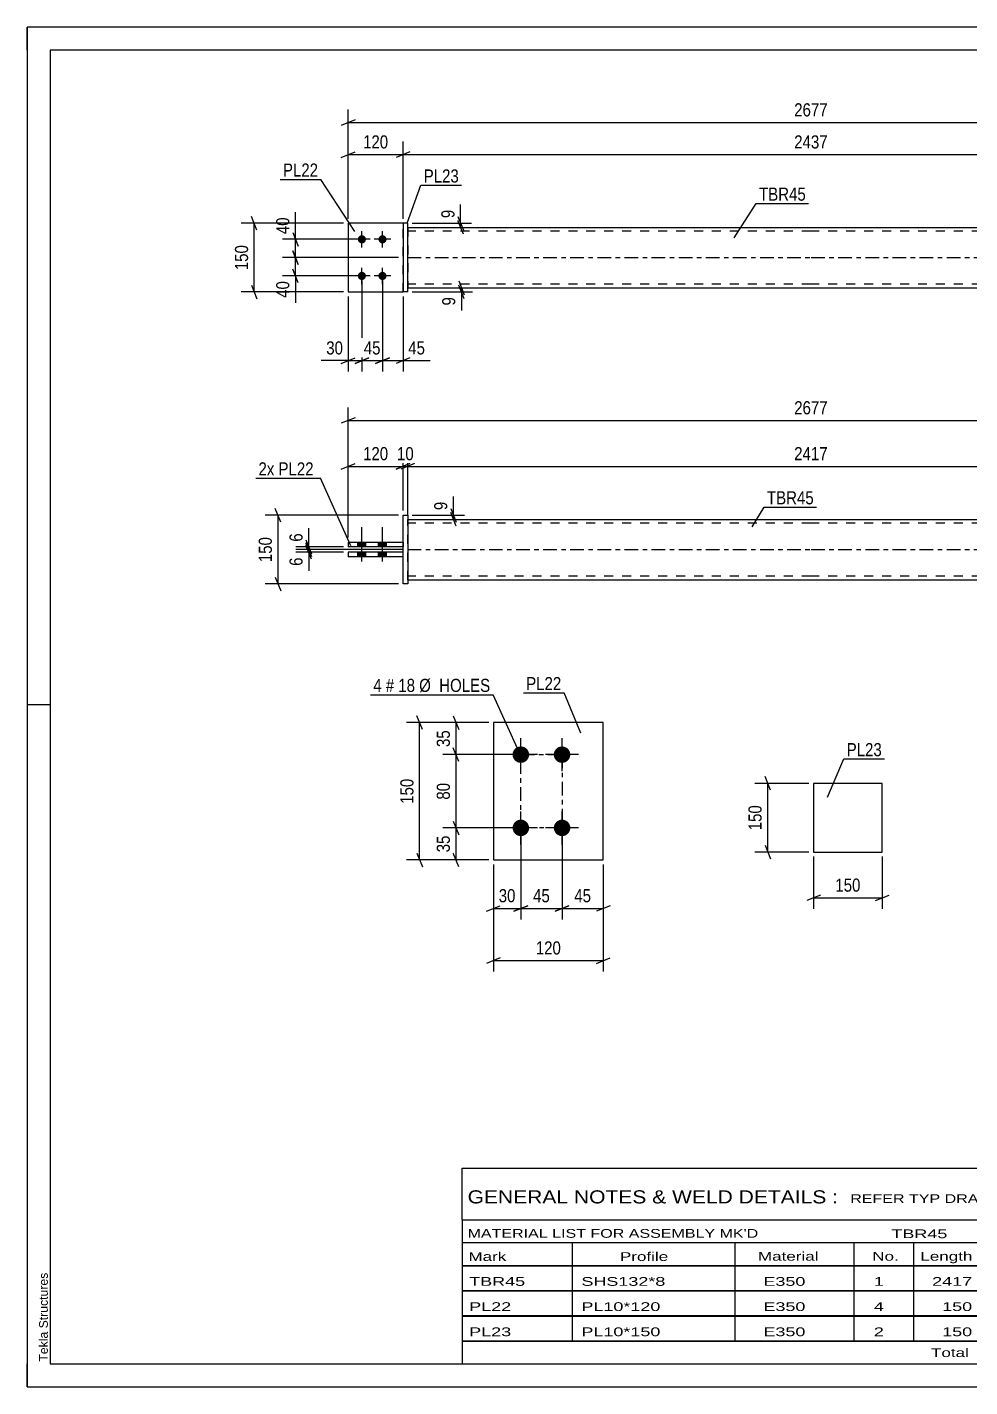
# Model space of a CAD drawing. Header units: millimetres. Extents: x 0 to 420, y 0 to 297.
# Drawn here: x 0 to 205.8, y 0 to 297 of the extents above; entities that cross this region are included whole.
import ezdxf

# ---------------------------------------------------------------- set-up
doc = ezdxf.new("R2010")
doc.units = ezdxf.units.MM
doc.linetypes.add('DXK_LINE_DOT2', pattern=[3.9198, 1.9599, -1.9599])
doc.linetypes.add('DXK_LINE_DOT3', pattern=[5.9187, 2.979, -0.9799, 0.9799, -0.9799])
doc.styles.add('Arial', font='ARIAL.TTF', dxfattribs={"height": 0.2})
doc.styles.add('Arial Narrow', font='ARIALN.TTF', dxfattribs={"height": 0.2})

# ---------------------------------------------------------------- blocks, each defined once
blk = doc.blocks.new('Unknown-489684214-1163')
at = {"color": 5, "linetype": 'Continuous'}
for p, q in [((420, 297), (0, 297)), ((0, 297), (0, 0)), ((0, 292), (0, 297)), ((415, 292), (5, 292)), ((5, 292), (5, 5)), ((5, 149), (0, 149)), ((0, 0), (0, 5)), ((5, 5), (415, 5)), ((0, 0), (420, 0))]:
    blk.add_line(p, q, dxfattribs=at)
at = {"color": 174, "linetype": 'Continuous', "style": 'Arial'}
blk.add_text('Tekla Structures', height=1.9102, rotation=90, dxfattribs=at).set_placement((4.5, 5.5))
blk = doc.blocks.new('Unknown-489684214-3916')
at = {"color": 7, "linetype": 'Continuous'}
for p, q in [((95, 47.75), (255, 47.75)), ((95, 36.5), (95, 47.75)), ((255, 47.75), (255, 36.5)), ((95, 36.5), (255, 36.5)), ((95, 36.5), (95, 31.5)), ((255, 36.5), (255, 31.5)), ((95, 31.5), (255, 31.5)), ((95, 31.5), (95, 26.5)), ((119, 31.5), (119, 26.5)), ((154.5, 31.5), (154.5, 26.5)), ((180.5, 31.5), (180.5, 26.5)), ((193.5, 31.5), (193.5, 26.5)), ((211, 31.5), (211, 26.5)), ((233, 31.5), (233, 26.5)), ((255, 31.5), (255, 26.5)), ((95, 26.5), (255, 26.5)), ((95, 26.45), (95, 21.05)), ((95, 26.45), (255, 26.45)), ((119, 26.5), (119, 21)), ((154.5, 26.5), (154.5, 21)), ((180.5, 26.5), (180.5, 21)), ((193.5, 26.5), (193.5, 21)), ((211, 26.5), (211, 21)), ((233, 26.5), (233, 21)), ((255, 26.45), (255, 21.05)), ((95, 21.05), (255, 21.05)), ((95, 20.95), (95, 15.55)), ((95, 20.95), (255, 20.95)), ((119, 21), (119, 15.5)), ((154.5, 21), (154.5, 15.5)), ((180.5, 21), (180.5, 15.5)), ((193.5, 21), (193.5, 15.5)), ((211, 21), (211, 15.5)), ((233, 21), (233, 15.5)), ((255, 20.95), (255, 15.55)), ((95, 15.55), (255, 15.55)), ((95, 15.45), (95, 10.05)), ((95, 15.45), (255, 15.45)), ((119, 15.5), (119, 10)), ((154.5, 15.5), (154.5, 10)), ((180.5, 15.5), (180.5, 10)), ((193.5, 15.5), (193.5, 10)), ((211, 15.5), (211, 10)), ((233, 15.5), (233, 10)), ((255, 15.45), (255, 10.05)), ((95, 10.05), (255, 10.05)), ((95, 10), (255, 10)), ((95, 10), (95, 5)), ((211, 10), (211, 5)), ((233, 10), (233, 5)), ((255, 10), (255, 5)), ((95, 5), (255, 5))]:
    blk.add_line(p, q, dxfattribs=at)
at = {"color": 7, "style": 'Arial Narrow'}
for s, height, width, p in [('GENERAL NOTES & WELD DETAILS :', 2.8633, 1.4, (96.15, 40.06)), ('REFER TYP DRAWING TYP-01', 1.9089, 1.6, (179.7, 40.16)), ("MATERIAL LIST FOR ASSEMBLY MK'D", 1.9089, 1.6, (96.15, 32.56)), ('TBR45', 1.909, 1.794707, (188.68, 32.47)), ('6', 1.91, 1.794707, (217.08, 32.56)), ('No. Required', 1.9089, 1.6, (226.41, 32.56)), ('Mark', 1.909, 1.7, (96.34, 27.5)), ('Profile', 1.909, 1.7, (129.41, 27.5)), ('Material', 1.909, 1.7, (159.54, 27.56)), ('No.', 1.909, 1.7, (184.5, 27.56)), ('Length', 1.909, 1.7, (195, 27.56)), ('Area', 1.909, 1.7, (217.5, 27.56)), ('Weight', 1.909, 1.7, (237, 27.56))]:
    blk.add_text(s, height=height, dxfattribs=dict(at, width=width)).set_placement(p)
at = {"color": 7, "linetype": 'Continuous', "style": 'Arial Narrow'}
for s, height, width, p in [('TBR45', 1.909, 1.794707, (96.5, 22.06)), ('SHS132*8', 1.909, 1.794707, (121, 22.06)), ('E350', 1.909, 1.794707, (160.74, 22.06)), ('1', 1.91, 1.794707, (184.86, 22.06)), ('2417', 1.909, 1.794707, (197.58, 22.06)), ('1.3', 1.909, 1.794707, (221.32, 22.06)), ('75.3', 1.909, 1.794707, (240.14, 22.06)), ('PL22', 1.909, 1.794707, (96.5, 16.56)), ('PL10*120', 1.909, 1.794707, (121, 16.56)), ('E350', 1.909, 1.794707, (160.74, 16.56)), ('4', 1.91, 1.794707, (184.86, 16.56)), ('150', 1.909, 1.794707, (199.77, 16.56)), ('0.0', 1.909, 1.794707, (221.32, 16.56)), ('5.7', 1.909, 1.794707, (242.33, 16.56)), ('PL23', 1.909, 1.794707, (96.5, 11.06)), ('PL10*150', 1.909, 1.794707, (121, 11.06)), ('E350', 1.909, 1.794707, (160.74, 11.06)), ('2', 1.91, 1.794707, (184.86, 11.06)), ('150', 1.909, 1.794707, (199.77, 11.06)), ('0.1', 1.909, 1.794707, (221.32, 11.06)), ('3.5', 1.909, 1.794707, (242.33, 11.06)), ('Total', 1.909, 1.7, (197.33, 6.5)), ('1.5', 1.909, 1.794707, (220.83, 6.5)), ('84.5', 1.909, 1.794707, (240.14, 6.5))]:
    blk.add_text(s, height=height, dxfattribs=dict(at, width=width)).set_placement(p)
blk = doc.blocks.new('Part-489684214-1448 - 1400')
at = {"color": 2, "linetype": 'Continuous'}
for p, q in [((82.07, 182.29), (70.07, 182.29)), ((70.07, 182.29), (70.07, 181.29)), ((82.07, 181.29), (70.07, 181.29)), ((82.07, 181.29), (82.07, 182.29))]:
    blk.add_line(p, q, dxfattribs=at)
blk = doc.blocks.new('Part-489684214-1476 - 1400')
at = {"linetype": 'Continuous'}
blk.add_hatch(color=2, dxfattribs=at).paths.add_polyline_path([(229.17, 176.29), (228.37, 177.69), (229.97, 177.69)])
at = {"color": 2, "linetype": 'Continuous'}
for p, q in [((83.07, 189.49), (171.07, 189.49)), ((171.17, 189.49), (259.17, 189.49)), ((83.07, 176.29), (171.07, 176.29)), ((171.17, 176.29), (259.17, 176.29)), ((229.17, 176.29), (228.37, 177.69)), ((228.37, 177.69), (229.97, 177.69)), ((229.97, 177.69), (229.17, 176.29))]:
    blk.add_line(p, q, dxfattribs=at)
at = {"color": 7, "linetype": 'DXK_LINE_DOT2'}
for p, q in [((83.07, 176.29), (83.07, 189.49)), ((171.07, 188.69), (83.07, 188.69)), ((259.17, 188.69), (171.17, 188.69)), ((259.17, 189.49), (259.17, 176.29)), ((171.07, 177.09), (83.07, 177.09)), ((259.17, 177.09), (171.17, 177.09))]:
    blk.add_line(p, q, dxfattribs=at)
at = {"color": 7, "linetype": 'DXK_LINE_DOT3'}
for p, q in [((83.07, 182.89), (171.07, 182.89)), ((171.17, 182.89), (259.17, 182.89))]:
    blk.add_line(p, q, dxfattribs=at)
at = {"color": 2, "linetype": 'Continuous'}
blk.add_circle((229.17, 177.19), 1, dxfattribs=at)
blk = doc.blocks.new('Bolt-489684214-1413 - 1400')
at = {"linetype": 'Continuous'}
for points in [[(72.17, 183.49), (73.97, 183.49), (73.97, 184.49), (72.17, 184.49)], [(72.17, 183.49), (73.97, 183.49), (73.97, 184.49), (72.17, 184.49)], [(76.67, 183.49), (78.47, 183.49), (78.47, 184.49), (76.67, 184.49)], [(76.67, 183.49), (78.47, 183.49), (78.47, 184.49), (76.67, 184.49)], [(72.17, 181.29), (73.97, 181.29), (73.97, 182.29), (72.17, 182.29)], [(72.17, 181.29), (73.97, 181.29), (73.97, 182.29), (72.17, 182.29)], [(76.67, 181.29), (78.47, 181.29), (78.47, 182.29), (76.67, 182.29)], [(76.67, 181.29), (78.47, 181.29), (78.47, 182.29), (76.67, 182.29)]]:
    blk.add_hatch(color=1, dxfattribs=at).paths.add_polyline_path(points)
at = {"color": 1, "linetype": 'Continuous'}
for p, q in [((73.07, 180.29), (73.07, 187.79)), ((73.07, 180.29), (73.07, 187.79)), ((77.57, 180.29), (77.57, 187.79)), ((77.57, 180.29), (77.57, 187.79)), ((72.17, 183.49), (72.17, 184.49)), ((72.17, 183.49), (72.17, 184.49)), ((73.97, 183.49), (73.97, 184.49)), ((73.97, 183.49), (73.97, 184.49)), ((76.67, 183.49), (76.67, 184.49)), ((76.67, 183.49), (76.67, 184.49)), ((78.47, 183.49), (78.47, 184.49)), ((78.47, 183.49), (78.47, 184.49)), ((72.17, 181.29), (72.17, 182.29)), ((72.17, 181.29), (72.17, 182.29)), ((73.97, 181.29), (73.97, 182.29)), ((73.97, 181.29), (73.97, 182.29)), ((76.67, 181.29), (76.67, 182.29)), ((76.67, 181.29), (76.67, 182.29)), ((78.47, 181.29), (78.47, 182.29)), ((78.47, 181.29), (78.47, 182.29))]:
    blk.add_line(p, q, dxfattribs=at)
blk = doc.blocks.new('Part-489684214-1417 - 1400')
at = {"color": 2, "linetype": 'Continuous'}
for p, q in [((82.07, 190.39), (83.07, 190.39)), ((82.07, 175.39), (82.07, 190.39)), ((83.07, 190.39), (83.07, 175.39)), ((83.07, 175.39), (82.07, 175.39))]:
    blk.add_line(p, q, dxfattribs=at)
blk = doc.blocks.new('Part-489684214-1443 - 1400')
at = {"color": 2, "linetype": 'Continuous'}
for p, q in [((70.07, 184.49), (82.07, 184.49)), ((70.07, 184.49), (70.07, 183.49)), ((82.07, 184.49), (82.07, 183.49)), ((82.07, 183.49), (70.07, 183.49))]:
    blk.add_line(p, q, dxfattribs=at)
blk = doc.blocks.new('Part-489684214-1706 - 1681')
at = {"color": 2, "linetype": 'Continuous'}
for p, q in [((82.07, 254.16), (70.07, 254.16)), ((70.07, 254.16), (70.07, 239.16)), ((70.07, 239.16), (82.07, 239.16))]:
    blk.add_line(p, q, dxfattribs=at)
at = {"color": 7, "linetype": 'DXK_LINE_DOT2'}
blk.add_line((82.07, 239.16), (82.07, 254.16), dxfattribs=at)
blk = doc.blocks.new('Part-489684214-1747 - 1681')
at = {"linetype": 'Continuous'}
blk.add_hatch(color=2, dxfattribs=at).paths.add_polyline_path([(229.17, 246.66), (228.37, 248.06), (229.97, 248.06)])
at = {"color": 2, "linetype": 'Continuous'}
for p, q in [((83.07, 253.26), (171.07, 253.26)), ((171.17, 253.26), (259.17, 253.26)), ((229.17, 246.66), (228.37, 248.06)), ((228.37, 248.06), (229.97, 248.06)), ((229.97, 248.06), (229.17, 246.66)), ((83.07, 240.06), (171.07, 240.06)), ((171.17, 240.06), (259.17, 240.06))]:
    blk.add_line(p, q, dxfattribs=at)
at = {"color": 7, "linetype": 'DXK_LINE_DOT2'}
for p, q in [((83.07, 253.26), (83.07, 240.06)), ((171.07, 252.46), (83.07, 252.46)), ((259.17, 252.46), (171.17, 252.46)), ((259.17, 253.26), (259.17, 240.06)), ((171.07, 240.86), (83.07, 240.86)), ((259.17, 240.86), (171.17, 240.86))]:
    blk.add_line(p, q, dxfattribs=at)
at = {"color": 7, "linetype": 'DXK_LINE_DOT3'}
for p, q in [((83.07, 246.66), (171.07, 246.66)), ((171.17, 246.66), (259.17, 246.66))]:
    blk.add_line(p, q, dxfattribs=at)
at = {"color": 2, "linetype": 'Continuous'}
blk.add_circle((229.17, 247.56), 1, dxfattribs=at)
blk = doc.blocks.new('Part-489684214-1701 - 1681')
at = {"color": 2, "linetype": 'Continuous'}
for p, q in [((83.07, 254.16), (82.07, 254.16)), ((82.07, 254.16), (82.07, 239.16)), ((83.07, 239.16), (83.07, 254.16)), ((83.07, 239.16), (82.07, 239.16))]:
    blk.add_line(p, q, dxfattribs=at)
blk = doc.blocks.new('Bolt-489684214-1685 - 1681')
at = {"linetype": 'Continuous'}
for points in [[(73.07, 249.76, -1), (73.07, 251.56, -1)], [(77.57, 249.76, -1), (77.57, 251.56, -1)], [(73.07, 241.76, -1), (73.07, 243.56, -1)], [(77.57, 241.76, -1), (77.57, 243.56, -1)]]:
    blk.add_hatch(color=1, dxfattribs=at).paths.add_polyline_path(points)
at = {"color": 1, "linetype": 'Continuous'}
for p, q in [((73.07, 248.86), (73.07, 252.46)), ((77.57, 248.86), (77.57, 252.46)), ((74.87, 250.66), (71.27, 250.66)), ((79.37, 250.66), (75.77, 250.66)), ((73.07, 240.86), (73.07, 244.46)), ((77.57, 240.86), (77.57, 244.46)), ((74.87, 242.66), (71.27, 242.66)), ((79.37, 242.66), (75.77, 242.66))]:
    blk.add_line(p, q, dxfattribs=at)
blk = doc.blocks.new('Part-489684214-1707 - 1681')
at = {"color": 7, "linetype": 'DXK_LINE_DOT2'}
for p, q in [((82.07, 254.16), (70.07, 254.16)), ((70.07, 254.16), (70.07, 239.16)), ((82.07, 239.16), (82.07, 254.16)), ((70.07, 239.16), (82.07, 239.16))]:
    blk.add_line(p, q, dxfattribs=at)
blk = doc.blocks.new('Bolt-489684214-2108 - 2046')
at = {"linetype": 'Continuous'}
for points in [[(107.78, 136.29, -1), (107.78, 139.89, -1)], [(116.78, 136.29, -1), (116.78, 139.89, -1)], [(107.78, 120.29, -1), (107.78, 123.89, -1)], [(116.78, 120.29, -1), (116.78, 123.89, -1)]]:
    blk.add_hatch(color=1, dxfattribs=at).paths.add_polyline_path(points)
at = {"color": 1, "linetype": 'Continuous'}
for p, q in [((107.78, 134.49), (107.78, 141.69)), ((116.78, 134.49), (116.78, 141.69)), ((111.38, 138.09), (104.18, 138.09)), ((120.38, 138.09), (113.18, 138.09)), ((107.78, 118.49), (107.78, 125.69)), ((116.78, 118.49), (116.78, 125.69)), ((111.38, 122.09), (104.18, 122.09)), ((120.38, 122.09), (113.18, 122.09))]:
    blk.add_line(p, q, dxfattribs=at)
blk = doc.blocks.new('Part-489684214-2113 - 2046')
at = {"color": 2, "linetype": 'Continuous'}
for p, q in [((125.78, 145.09), (101.78, 145.09)), ((101.78, 145.09), (101.78, 115.09)), ((125.78, 115.09), (125.78, 145.09)), ((101.78, 115.09), (125.78, 115.09))]:
    blk.add_line(p, q, dxfattribs=at)
blk = doc.blocks.new('Part-489684214-2273 - 2267')
at = {"color": 2, "linetype": 'Continuous'}
for p, q in [((186.69, 131.81), (171.69, 131.81)), ((171.69, 131.81), (171.69, 116.81)), ((186.69, 116.81), (186.69, 131.81)), ((171.69, 116.81), (186.69, 116.81))]:
    blk.add_line(p, q, dxfattribs=at)
blk = doc.blocks.new('Rectangle-489684214-2253 - 2046')
at = {"color": 1, "linetype": 'DXK_LINE_DOT3'}
blk.add_lwpolyline([(107.78, 138.09), (116.78, 138.09), (116.78, 122.09), (107.78, 122.09), (107.78, 138.09)], close=True, dxfattribs=at)
blk = doc.blocks.new('StraightDimension-489684214-1537 - 1400')
at = {"color": 7, "linetype": 'Continuous'}
for p, q in [((70.07, 185.49), (70.07, 203.91)), ((82.07, 191.39), (82.07, 203.91)), ((68.57, 200.46), (71.57, 201.66)), ((70.07, 201.06), (82.07, 201.06)), ((83.57, 201.66), (80.57, 200.46))]:
    blk.add_line(p, q, dxfattribs=at)
at = {"color": 0}
blk.add_wipeout([(79.41, 201.81), (79.41, 206.01), (72.73, 206.01), (72.73, 201.81)], dxfattribs=at)
at = {"color": 3, "style": 'Arial Narrow'}
blk.add_text('120', height=2.863, dxfattribs=at).set_placement((73.33, 202.41))
blk = doc.blocks.new('StraightDimension-489684214-3441 - 1400')
at = {"color": 7, "linetype": 'Continuous'}
for p, q in [((81.07, 190.39), (51.92, 190.39)), ((55.37, 188.89), (54.17, 191.89)), ((54.77, 175.39), (54.77, 190.39)), ((81.07, 175.39), (51.92, 175.39)), ((54.17, 176.89), (55.37, 173.89))]:
    blk.add_line(p, q, dxfattribs=at)
at = {"color": 0}
blk.add_wipeout([(54.02, 186.23), (49.82, 186.23), (49.82, 179.54), (54.02, 179.54)], dxfattribs=at)
at = {"color": 3, "style": 'Arial Narrow'}
blk.add_text('150', height=2.863, rotation=90.0002, dxfattribs=at).set_placement((53.42, 180.14))
blk = doc.blocks.new('StraightDimension-489684214-1485 - 1400')
at = {"color": 7, "linetype": 'Continuous'}
for p, q in [((84.07, 190.39), (95.47, 190.39)), ((92.47, 191.89), (93.67, 188.89)), ((93.67, 187.99), (92.47, 190.99)), ((93.07, 189.49), (93.07, 190.39)), ((84.07, 189.49), (95.47, 189.49))]:
    blk.add_line(p, q, dxfattribs=at)
at = {"color": 0}
blk.add_wipeout([(92.32, 193.94), (88.12, 193.94), (88.12, 190.91), (92.32, 190.91)], dxfattribs=at)
at = {"color": 7, "linetype": 'Continuous'}
blk.add_line((93.07, 190.39), (93.07, 194.46), dxfattribs=at)
blk.add_line((93.07, 190.39), (93.07, 194.46), dxfattribs=at)
at = {"color": 3, "style": 'Arial Narrow'}
blk.add_text('9', height=2.86, rotation=90.0002, dxfattribs=at).set_placement((91.72, 191.51))
blk = doc.blocks.new('StraightDimension-489684214-1517 - 1400')
at = {"color": 7, "linetype": 'Continuous'}
for p, q in [((83.07, 190.49), (83.07, 203.91)), ((259.17, 190.49), (259.17, 203.91)), ((84.57, 201.66), (81.57, 200.46)), ((83.07, 201.06), (259.17, 201.06)), ((257.67, 200.46), (260.67, 201.66))]:
    blk.add_line(p, q, dxfattribs=at)
at = {"color": 0}
blk.add_wipeout([(175.38, 201.81), (175.38, 206.01), (166.86, 206.01), (166.86, 201.81)], dxfattribs=at)
at = {"color": 3, "style": 'Arial Narrow'}
blk.add_text('2417', height=2.863, dxfattribs=at).set_placement((167.46, 202.41))
blk = doc.blocks.new('StraightDimension-489684214-1527 - 1400')
at = {"color": 7, "linetype": 'Continuous'}
for p, q in [((82.07, 191.39), (82.07, 203.91)), ((83.07, 190.49), (83.07, 203.91)), ((80.57, 200.46), (83.57, 201.66)), ((84.57, 201.66), (81.57, 200.46)), ((82.07, 201.06), (83.07, 201.06))]:
    blk.add_line(p, q, dxfattribs=at)
at = {"color": 0}
blk.add_wipeout([(85, 201.81), (85, 206.01), (80.14, 206.01), (80.14, 201.81)], dxfattribs=at)
at = {"color": 3, "style": 'Arial Narrow'}
blk.add_text('10', height=2.863, dxfattribs=at).set_placement((80.74, 202.41))
blk = doc.blocks.new('StraightDimension-489684214-1558 - 1400')
at = {"color": 7, "linetype": 'Continuous'}
for p, q in [((60.87, 184.39), (62.07, 181.39)), ((82.07, 182.89), (58.62, 182.89)), ((69.07, 182.29), (58.62, 182.29)), ((62.07, 180.79), (60.87, 183.79)), ((61.47, 182.29), (61.47, 182.89))]:
    blk.add_line(p, q, dxfattribs=at)
at = {"color": 0}
blk.add_wipeout([(60.72, 181.76), (56.52, 181.76), (56.52, 178.73), (60.72, 178.73)], dxfattribs=at)
at = {"color": 7, "linetype": 'Continuous'}
blk.add_line((61.47, 182.29), (61.47, 178.21), dxfattribs=at)
blk.add_line((61.47, 182.29), (61.47, 178.21), dxfattribs=at)
at = {"color": 3, "style": 'Arial Narrow'}
blk.add_text('6', height=2.86, rotation=90.0002, dxfattribs=at).set_placement((60.12, 179.33))
blk = doc.blocks.new('StraightDimension-489684214-1574 - 1400')
at = {"color": 7, "linetype": 'Continuous'}
for p, q in [((60.87, 184.99), (62.07, 181.99)), ((62.07, 181.39), (60.87, 184.39)), ((69.07, 183.49), (58.62, 183.49)), ((82.07, 182.89), (58.62, 182.89)), ((61.47, 182.89), (61.47, 183.49))]:
    blk.add_line(p, q, dxfattribs=at)
at = {"color": 0}
blk.add_wipeout([(60.72, 187.04), (56.52, 187.04), (56.52, 184.01), (60.72, 184.01)], dxfattribs=at)
at = {"color": 7, "linetype": 'Continuous'}
blk.add_line((61.47, 183.49), (61.47, 187.56), dxfattribs=at)
blk.add_line((61.47, 183.49), (61.47, 187.56), dxfattribs=at)
at = {"color": 3, "style": 'Arial Narrow'}
blk.add_text('6', height=2.86, rotation=90.0002, dxfattribs=at).set_placement((60.12, 184.61))
blk = doc.blocks.new('StraightDimension-489684214-1591 - 1400')
at = {"color": 7, "linetype": 'Continuous'}
for p, q in [((70.07, 185.49), (70.07, 213.93)), ((272.17, 185.49), (272.17, 213.93)), ((71.57, 211.68), (68.57, 210.48)), ((70.07, 211.08), (272.17, 211.08)), ((270.67, 210.48), (273.67, 211.68))]:
    blk.add_line(p, q, dxfattribs=at)
at = {"color": 0}
blk.add_wipeout([(175.38, 211.83), (175.38, 216.03), (166.86, 216.03), (166.86, 211.83)], dxfattribs=at)
at = {"color": 3, "style": 'Arial Narrow'}
blk.add_text('2677', height=2.863, dxfattribs=at).set_placement((167.46, 212.43))
blk = doc.blocks.new('StraightDimension-489684214-1857 - 1681')
at = {"color": 7, "linetype": 'Continuous'}
for p, q in [((72.07, 250.66), (55.72, 250.66)), ((57.97, 252.16), (59.17, 249.16)), ((58.57, 246.66), (58.57, 250.66)), ((81.07, 246.66), (55.72, 246.66)), ((59.17, 245.16), (57.97, 248.16))]:
    blk.add_line(p, q, dxfattribs=at)
at = {"color": 0}
blk.add_wipeout([(57.82, 256.04), (53.62, 256.04), (53.62, 251.19), (57.82, 251.19)], dxfattribs=at)
at = {"color": 7, "linetype": 'Continuous'}
blk.add_line((58.57, 250.66), (58.57, 256.57), dxfattribs=at)
blk.add_line((58.57, 250.66), (58.57, 256.57), dxfattribs=at)
at = {"color": 3, "style": 'Arial Narrow'}
blk.add_text('40', height=2.863, rotation=90.0002, dxfattribs=at).set_placement((57.22, 251.79))
blk = doc.blocks.new('StraightDimension-489684214-1952 - 1681')
at = {"color": 7, "linetype": 'Continuous'}
for p, q in [((70.07, 255.16), (70.07, 272.01)), ((82.07, 255.16), (82.07, 272.01)), ((68.57, 268.56), (71.57, 269.76)), ((70.07, 269.16), (82.07, 269.16)), ((83.57, 269.76), (80.57, 268.56))]:
    blk.add_line(p, q, dxfattribs=at)
at = {"color": 0}
blk.add_wipeout([(79.41, 269.91), (79.41, 274.11), (72.73, 274.11), (72.73, 269.91)], dxfattribs=at)
at = {"color": 3, "style": 'Arial Narrow'}
blk.add_text('120', height=2.863, dxfattribs=at).set_placement((73.33, 270.51))
blk = doc.blocks.new('StraightDimension-489684214-1867 - 1681')
at = {"color": 7, "linetype": 'Continuous'}
for p, q in [((94.21, 241.56), (95.41, 238.56)), ((95.41, 237.66), (94.21, 240.66)), ((84.07, 239.16), (97.21, 239.16)), ((85.18, 240.06), (97.21, 240.06)), ((94.81, 239.16), (94.81, 240.06))]:
    blk.add_line(p, q, dxfattribs=at)
at = {"color": 0}
blk.add_wipeout([(94.06, 238.64), (89.86, 238.64), (89.86, 235.61), (94.06, 235.61)], dxfattribs=at)
at = {"color": 7, "linetype": 'Continuous'}
blk.add_line((94.81, 239.16), (94.81, 235.08), dxfattribs=at)
blk.add_line((94.81, 239.16), (94.81, 235.08), dxfattribs=at)
at = {"color": 3, "style": 'Arial Narrow'}
blk.add_text('9', height=2.86, rotation=90.0002, dxfattribs=at).set_placement((93.46, 236.21))
blk = doc.blocks.new('StraightDimension-489684214-1932 - 1681')
at = {"color": 7, "linetype": 'Continuous'}
for p, q in [((71.57, 276.76), (68.57, 275.56)), ((70.07, 255.16), (70.07, 279.01)), ((270.67, 275.56), (273.67, 276.76)), ((272.17, 255.16), (272.17, 279.01)), ((70.07, 276.16), (272.17, 276.16))]:
    blk.add_line(p, q, dxfattribs=at)
at = {"color": 0}
blk.add_wipeout([(175.38, 276.91), (175.38, 281.11), (166.86, 281.11), (166.86, 276.91)], dxfattribs=at)
at = {"color": 3, "style": 'Arial Narrow'}
blk.add_text('2677', height=2.863, dxfattribs=at).set_placement((167.46, 277.51))
blk = doc.blocks.new('StraightDimension-489684214-1827 - 1681')
at = {"color": 7, "linetype": 'Continuous'}
for p, q in [((94.03, 255.66), (95.23, 252.66)), ((84.07, 254.16), (97.03, 254.16)), ((88.92, 253.26), (97.03, 253.26)), ((95.23, 251.76), (94.03, 254.76)), ((94.63, 253.26), (94.63, 254.16))]:
    blk.add_line(p, q, dxfattribs=at)
at = {"color": 0}
blk.add_wipeout([(93.88, 257.72), (89.68, 257.72), (89.68, 254.69), (93.88, 254.69)], dxfattribs=at)
at = {"color": 7, "linetype": 'Continuous'}
blk.add_line((94.63, 254.16), (94.63, 258.24), dxfattribs=at)
blk.add_line((94.63, 254.16), (94.63, 258.24), dxfattribs=at)
at = {"color": 3, "style": 'Arial Narrow'}
blk.add_text('9', height=2.86, rotation=90.0002, dxfattribs=at).set_placement((93.28, 255.29))
blk = doc.blocks.new('StraightDimension-489684214-1848 - 1681')
at = {"color": 7, "linetype": 'Continuous'}
for p, q in [((81.07, 246.66), (55.72, 246.66)), ((57.97, 248.16), (59.17, 245.16)), ((58.57, 242.66), (58.57, 246.66)), ((59.17, 241.16), (57.97, 244.16)), ((72.07, 242.66), (55.72, 242.66))]:
    blk.add_line(p, q, dxfattribs=at)
at = {"color": 0}
blk.add_wipeout([(57.82, 242.14), (53.62, 242.14), (53.62, 237.28), (57.82, 237.28)], dxfattribs=at)
at = {"color": 7, "linetype": 'Continuous'}
blk.add_line((58.57, 242.66), (58.57, 236.76), dxfattribs=at)
blk.add_line((58.57, 242.66), (58.57, 236.76), dxfattribs=at)
at = {"color": 3, "style": 'Arial Narrow'}
blk.add_text('40', height=2.863, rotation=90.0002, dxfattribs=at).set_placement((57.22, 237.88))
blk = doc.blocks.new('StraightDimension-489684214-1874 - 1681')
at = {"color": 7, "linetype": 'Continuous'}
for p, q in [((73.07, 241.66), (73.07, 221.76)), ((70.07, 238.16), (70.07, 221.76)), ((68.57, 223.56), (71.57, 224.76)), ((70.07, 224.16), (73.07, 224.16)), ((74.57, 224.76), (71.57, 223.56))]:
    blk.add_line(p, q, dxfattribs=at)
at = {"color": 0}
blk.add_wipeout([(69.54, 224.91), (69.54, 229.11), (64.69, 229.11), (64.69, 224.91)], dxfattribs=at)
at = {"color": 7, "linetype": 'Continuous'}
blk.add_line((70.07, 224.16), (64.16, 224.16), dxfattribs=at)
blk.add_line((70.07, 224.16), (64.16, 224.16), dxfattribs=at)
at = {"color": 3, "style": 'Arial Narrow'}
blk.add_text('30', height=2.863, dxfattribs=at).set_placement((65.29, 225.51))
blk = doc.blocks.new('StraightDimension-489684214-1893 - 1681')
at = {"color": 7, "linetype": 'Continuous'}
for p, q in [((73.07, 241.66), (73.07, 221.76)), ((77.57, 241.66), (77.57, 221.76)), ((71.57, 223.56), (74.57, 224.76)), ((73.07, 224.16), (77.57, 224.16)), ((79.07, 224.76), (76.07, 223.56))]:
    blk.add_line(p, q, dxfattribs=at)
at = {"color": 0}
blk.add_wipeout([(77.75, 224.91), (77.75, 229.11), (72.89, 229.11), (72.89, 224.91)], dxfattribs=at)
at = {"color": 3, "style": 'Arial Narrow'}
blk.add_text('45', height=2.863, dxfattribs=at).set_placement((73.49, 225.51))
blk = doc.blocks.new('StraightDimension-489684214-1909 - 1681')
at = {"color": 7, "linetype": 'Continuous'}
for p, q in [((77.57, 241.66), (77.57, 221.76)), ((82.07, 238.16), (82.07, 221.76)), ((76.07, 223.56), (79.07, 224.76)), ((77.57, 224.16), (82.07, 224.16)), ((83.57, 224.76), (80.57, 223.56))]:
    blk.add_line(p, q, dxfattribs=at)
at = {"color": 0}
blk.add_wipeout([(87.45, 224.91), (87.45, 229.11), (82.59, 229.11), (82.59, 224.91)], dxfattribs=at)
at = {"color": 7, "linetype": 'Continuous'}
blk.add_line((82.07, 224.16), (87.98, 224.16), dxfattribs=at)
blk.add_line((82.07, 224.16), (87.98, 224.16), dxfattribs=at)
at = {"color": 3, "style": 'Arial Narrow'}
blk.add_text('45', height=2.863, dxfattribs=at).set_placement((83.19, 225.51))
blk = doc.blocks.new('StraightDimension-489684214-1974 - 1681')
at = {"color": 7, "linetype": 'Continuous'}
for p, q in [((82.07, 255.16), (82.07, 272.01)), ((260.17, 255.16), (260.17, 272.01)), ((83.57, 269.76), (80.57, 268.56)), ((82.07, 269.16), (260.17, 269.16)), ((258.67, 268.56), (261.67, 269.76))]:
    blk.add_line(p, q, dxfattribs=at)
at = {"color": 0}
blk.add_wipeout([(175.38, 269.91), (175.38, 274.11), (166.86, 274.11), (166.86, 269.91)], dxfattribs=at)
at = {"color": 3, "style": 'Arial Narrow'}
blk.add_text('2437', height=2.863, dxfattribs=at).set_placement((167.46, 270.51))
blk = doc.blocks.new('StraightDimension-489684214-3421 - 1681')
at = {"color": 7, "linetype": 'Continuous'}
for p, q in [((50.17, 252.66), (48.97, 255.66)), ((69.07, 254.16), (46.72, 254.16)), ((49.57, 239.16), (49.57, 254.16)), ((48.97, 240.66), (50.17, 237.66)), ((69.07, 239.16), (46.72, 239.16))]:
    blk.add_line(p, q, dxfattribs=at)
at = {"color": 0}
blk.add_wipeout([(48.82, 250.01), (44.62, 250.01), (44.62, 243.32), (48.82, 243.32)], dxfattribs=at)
at = {"color": 3, "style": 'Arial Narrow'}
blk.add_text('150', height=2.863, rotation=90.0002, dxfattribs=at).set_placement((48.22, 243.92))
blk = doc.blocks.new('StraightDimension-489684214-2155 - 2046')
at = {"color": 7, "linetype": 'Continuous'}
for p, q in [((93.03, 146.59), (94.23, 143.59)), ((100.78, 145.09), (90.78, 145.09)), ((93.63, 138.09), (93.63, 145.09)), ((106.78, 138.09), (90.78, 138.09)), ((94.23, 136.59), (93.03, 139.59))]:
    blk.add_line(p, q, dxfattribs=at)
at = {"color": 0}
blk.add_wipeout([(92.88, 144.02), (88.68, 144.02), (88.68, 139.16), (92.88, 139.16)], dxfattribs=at)
at = {"color": 3, "style": 'Arial Narrow'}
blk.add_text('35', height=2.863, rotation=90.0002, dxfattribs=at).set_placement((92.28, 139.76))
blk = doc.blocks.new('StraightDimension-489684214-2115 - 2046')
at = {"color": 7, "linetype": 'Continuous'}
for p, q in [((101.78, 114.09), (101.78, 90.69)), ((125.78, 114.09), (125.78, 90.69)), ((103.28, 93.69), (100.28, 92.49)), ((101.78, 93.09), (125.78, 93.09)), ((124.28, 92.49), (127.28, 93.69))]:
    blk.add_line(p, q, dxfattribs=at)
at = {"color": 0}
blk.add_wipeout([(117.12, 93.84), (117.12, 98.04), (110.44, 98.04), (110.44, 93.84)], dxfattribs=at)
at = {"color": 3, "style": 'Arial Narrow'}
blk.add_text('120', height=2.863, dxfattribs=at).set_placement((111.04, 94.44))
blk = doc.blocks.new('StraightDimension-489684214-2138 - 2046')
at = {"color": 7, "linetype": 'Continuous'}
for p, q in [((106.78, 122.09), (90.78, 122.09)), ((93.03, 123.59), (94.23, 120.59)), ((93.63, 115.09), (93.63, 122.09)), ((94.23, 113.59), (93.03, 116.59)), ((100.78, 115.09), (90.78, 115.09))]:
    blk.add_line(p, q, dxfattribs=at)
at = {"color": 0}
blk.add_wipeout([(92.88, 121.02), (88.68, 121.02), (88.68, 116.16), (92.88, 116.16)], dxfattribs=at)
at = {"color": 3, "style": 'Arial Narrow'}
blk.add_text('35', height=2.863, rotation=90.0002, dxfattribs=at).set_placement((92.28, 116.76))
blk = doc.blocks.new('StraightDimension-489684214-2171 - 2046')
at = {"color": 7, "linetype": 'Continuous'}
for p, q in [((106.78, 138.09), (90.78, 138.09)), ((94.23, 136.59), (93.03, 139.59)), ((93.63, 122.09), (93.63, 138.09)), ((106.78, 122.09), (90.78, 122.09)), ((93.03, 123.59), (94.23, 120.59))]:
    blk.add_line(p, q, dxfattribs=at)
at = {"color": 0}
blk.add_wipeout([(92.88, 132.52), (88.68, 132.52), (88.68, 127.66), (92.88, 127.66)], dxfattribs=at)
at = {"color": 3, "style": 'Arial Narrow'}
blk.add_text('80', height=2.863, rotation=90.0002, dxfattribs=at).set_placement((92.28, 128.26))
blk = doc.blocks.new('StraightDimension-489684214-2185 - 2046')
at = {"color": 7, "linetype": 'Continuous'}
for p, q in [((86.28, 143.59), (85.08, 146.59)), ((100.78, 145.09), (82.83, 145.09)), ((85.68, 115.09), (85.68, 145.09)), ((85.08, 116.59), (86.28, 113.59)), ((100.78, 115.09), (82.83, 115.09))]:
    blk.add_line(p, q, dxfattribs=at)
at = {"color": 0}
blk.add_wipeout([(84.93, 133.43), (80.73, 133.43), (80.73, 126.75), (84.93, 126.75)], dxfattribs=at)
at = {"color": 3, "style": 'Arial Narrow'}
blk.add_text('150', height=2.863, rotation=90.0002, dxfattribs=at).set_placement((84.33, 127.35))
blk = doc.blocks.new('StraightDimension-489684214-2205 - 2046')
at = {"color": 7, "linetype": 'Continuous'}
for p, q in [((107.78, 121.09), (107.78, 102.1)), ((101.78, 114.09), (101.78, 102.1)), ((100.28, 103.9), (103.28, 105.1)), ((101.78, 104.5), (107.78, 104.5)), ((109.28, 105.1), (106.28, 103.9))]:
    blk.add_line(p, q, dxfattribs=at)
at = {"color": 0}
blk.add_wipeout([(107.21, 105.25), (107.21, 109.45), (102.35, 109.45), (102.35, 105.25)], dxfattribs=at)
at = {"color": 3, "style": 'Arial Narrow'}
blk.add_text('30', height=2.863, dxfattribs=at).set_placement((102.95, 105.85))
blk = doc.blocks.new('StraightDimension-489684214-2221 - 2046')
at = {"color": 7, "linetype": 'Continuous'}
for p, q in [((116.78, 121.09), (116.78, 102.1)), ((125.78, 114.09), (125.78, 102.1)), ((115.28, 103.9), (118.28, 105.1)), ((116.78, 104.5), (125.78, 104.5)), ((127.28, 105.1), (124.28, 103.9))]:
    blk.add_line(p, q, dxfattribs=at)
at = {"color": 0}
blk.add_wipeout([(123.71, 105.25), (123.71, 109.45), (118.85, 109.45), (118.85, 105.25)], dxfattribs=at)
at = {"color": 3, "style": 'Arial Narrow'}
blk.add_text('45', height=2.863, dxfattribs=at).set_placement((119.45, 105.85))
blk = doc.blocks.new('StraightDimension-489684214-2240 - 2046')
at = {"color": 7, "linetype": 'Continuous'}
for p, q in [((107.78, 121.09), (107.78, 102.1)), ((116.78, 121.09), (116.78, 102.1)), ((106.28, 103.9), (109.28, 105.1)), ((107.78, 104.5), (116.78, 104.5)), ((118.28, 105.1), (115.28, 103.9))]:
    blk.add_line(p, q, dxfattribs=at)
at = {"color": 0}
blk.add_wipeout([(114.71, 105.25), (114.71, 109.45), (109.85, 109.45), (109.85, 105.25)], dxfattribs=at)
at = {"color": 3, "style": 'Arial Narrow'}
blk.add_text('45', height=2.863, dxfattribs=at).set_placement((110.45, 105.85))
blk = doc.blocks.new('StraightDimension-489684214-2275 - 2267')
at = {"color": 7, "linetype": 'Continuous'}
for p, q in [((170.69, 131.81), (158.84, 131.81)), ((162.29, 130.31), (161.09, 133.31)), ((161.69, 116.81), (161.69, 131.81)), ((170.69, 116.81), (158.84, 116.81)), ((161.09, 118.31), (162.29, 115.31))]:
    blk.add_line(p, q, dxfattribs=at)
at = {"color": 0}
blk.add_wipeout([(160.94, 127.66), (156.74, 127.66), (156.74, 120.97), (160.94, 120.97)], dxfattribs=at)
at = {"color": 3, "style": 'Arial Narrow'}
blk.add_text('150', height=2.863, rotation=90.0002, dxfattribs=at).set_placement((160.34, 121.57))
blk = doc.blocks.new('StraightDimension-489684214-2284 - 2267')
at = {"color": 7, "linetype": 'Continuous'}
for p, q in [((171.69, 115.81), (171.69, 104.41)), ((186.69, 115.81), (186.69, 104.41)), ((173.19, 107.41), (170.19, 106.21)), ((185.19, 106.21), (188.19, 107.41)), ((171.69, 106.81), (186.69, 106.81))]:
    blk.add_line(p, q, dxfattribs=at)
at = {"color": 0}
blk.add_wipeout([(182.53, 107.56), (182.53, 111.76), (175.85, 111.76), (175.85, 107.56)], dxfattribs=at)
at = {"color": 3, "style": 'Arial Narrow'}
blk.add_text('150', height=2.863, dxfattribs=at).set_placement((176.45, 108.16))
blk = doc.blocks.new('Mark-489684214-1472 - 1400')
at = {"color": 0}
blk.add_wipeout([(171.74, 192.77), (171.74, 195.77), (161.51, 195.77), (161.51, 192.77)], dxfattribs=at)
blk.add_wipeout([(171.74, 192.77), (171.74, 195.77), (161.51, 195.77), (161.51, 192.77)], dxfattribs=at)
at = {"color": 30, "linetype": 'Continuous'}
for p, q in [((158.32, 187.85), (160.91, 192.17)), ((160.91, 192.17), (172.34, 192.17))]:
    blk.add_line(p, q, dxfattribs=at)
at = {"color": 3, "style": 'Arial Narrow'}
blk.add_text('TBR45', height=2.863, dxfattribs=at).set_placement((161.51, 192.77))
blk = doc.blocks.new('MarkSet-489684214-1666 - 1400')
at = {"color": 30, "linetype": 'Continuous'}
blk.add_line((70.66, 183.72), (64.03, 198.48), dxfattribs=at)
at = {"color": 0}
blk.add_wipeout([(53.96, 199.08), (53.96, 202.08), (50.49, 202.08), (50.49, 199.08)], dxfattribs=at)
blk.add_wipeout([(53.96, 199.08), (53.96, 202.08), (50.49, 202.08), (50.49, 199.08)], dxfattribs=at)
blk.add_wipeout([(62.53, 199.08), (62.53, 202.08), (54.86, 202.08), (54.86, 199.08)], dxfattribs=at)
blk.add_wipeout([(62.53, 199.08), (62.53, 202.08), (54.86, 202.08), (54.86, 199.08)], dxfattribs=at)
at = {"color": 30, "linetype": 'Continuous'}
blk.add_line((49.89, 198.48), (64.03, 198.48), dxfattribs=at)
at = {"color": 3, "style": 'Arial Narrow'}
for s, p in [('2x', (50.49, 199.08)), ('PL22', (54.86, 199.08))]:
    blk.add_text(s, height=2.863, dxfattribs=at).set_placement(p)
blk = doc.blocks.new('Mark-489684214-1702 - 1681')
at = {"color": 0}
blk.add_wipeout([(63.52, 264.36), (63.52, 267.36), (55.84, 267.36), (55.84, 264.36)], dxfattribs=at)
blk.add_wipeout([(63.52, 264.36), (63.52, 267.36), (55.84, 267.36), (55.84, 264.36)], dxfattribs=at)
at = {"color": 30, "linetype": 'Continuous'}
for p in [(55.24, 263.76), (71.56, 252.36)]:
    blk.add_line(p, (64.12, 263.76), dxfattribs=at)
at = {"color": 3, "style": 'Arial Narrow'}
blk.add_text('PL22', height=2.863, dxfattribs=at).set_placement((55.84, 264.36))
blk = doc.blocks.new('Mark-489684214-1697 - 1681')
at = {"color": 0}
blk.add_wipeout([(94.25, 263.06), (94.25, 266.06), (86.57, 266.06), (86.57, 263.06)], dxfattribs=at)
blk.add_wipeout([(94.25, 263.06), (94.25, 266.06), (86.57, 266.06), (86.57, 263.06)], dxfattribs=at)
at = {"color": 30, "linetype": 'Continuous'}
for p, q in [((82.93, 254.16), (85.97, 262.46)), ((85.97, 262.46), (94.85, 262.46))]:
    blk.add_line(p, q, dxfattribs=at)
at = {"color": 3, "style": 'Arial Narrow'}
blk.add_text('PL23', height=2.863, dxfattribs=at).set_placement((86.57, 263.06))
blk = doc.blocks.new('Mark-489684214-1743 - 1681')
at = {"color": 0}
blk.add_wipeout([(170.01, 259.1), (170.01, 262.1), (159.78, 262.1), (159.78, 259.1)], dxfattribs=at)
blk.add_wipeout([(170.01, 259.1), (170.01, 262.1), (159.78, 262.1), (159.78, 259.1)], dxfattribs=at)
at = {"color": 30, "linetype": 'Continuous'}
for p, q in [((154.35, 250.97), (159.18, 258.5)), ((159.18, 258.5), (170.61, 258.5))]:
    blk.add_line(p, q, dxfattribs=at)
at = {"color": 3, "style": 'Arial Narrow'}
blk.add_text('TBR45', height=2.863, dxfattribs=at).set_placement((159.78, 259.1))
blk = doc.blocks.new('Mark-489684214-2109 - 2046')
at = {"color": 0}
blk.add_wipeout([(116.62, 152.18), (116.62, 155.18), (108.94, 155.18), (108.94, 152.18)], dxfattribs=at)
blk.add_wipeout([(116.62, 152.18), (116.62, 155.18), (108.94, 155.18), (108.94, 152.18)], dxfattribs=at)
at = {"color": 30, "linetype": 'Continuous'}
for p in [(108.34, 151.58), (120.88, 142.82)]:
    blk.add_line(p, (117.22, 151.58), dxfattribs=at)
at = {"color": 3, "style": 'Arial Narrow'}
blk.add_text('PL22', height=2.863, dxfattribs=at).set_placement((108.94, 152.18))
blk = doc.blocks.new('Mark-489684214-2104 - 2046')
at = {"color": 0}
blk.add_wipeout([(77.4, 151.79), (77.4, 154.79), (75.57, 154.79), (75.57, 151.79)], dxfattribs=at)
blk.add_wipeout([(77.4, 151.79), (77.4, 154.79), (75.57, 154.79), (75.57, 151.79)], dxfattribs=at)
blk.add_wipeout([(80.12, 151.79), (80.12, 154.79), (78.3, 154.79), (78.3, 151.79)], dxfattribs=at)
blk.add_wipeout([(80.12, 151.79), (80.12, 154.79), (78.3, 154.79), (78.3, 151.79)], dxfattribs=at)
at = {"color": 3, "style": 'Arial Narrow'}
blk.add_text('4', height=2.86, dxfattribs=at).set_placement((75.57, 151.79))
at = {"color": 0}
blk.add_wipeout([(84.68, 151.79), (84.68, 154.79), (81.02, 154.79), (81.02, 151.79)], dxfattribs=at)
blk.add_wipeout([(84.68, 151.79), (84.68, 154.79), (81.02, 154.79), (81.02, 151.79)], dxfattribs=at)
at = {"color": 3, "style": 'Arial Narrow'}
blk.add_text('#', height=2.86, dxfattribs=at).set_placement((78.3, 151.79))
at = {"color": 0}
blk.add_wipeout([(101.11, 151.79), (101.11, 154.79), (85.58, 154.79), (85.58, 151.79)], dxfattribs=at)
blk.add_wipeout([(101.11, 151.79), (101.11, 154.79), (85.58, 154.79), (85.58, 151.79)], dxfattribs=at)
at = {"color": 7, "linetype": 'Continuous'}
for p in [(74.97, 151.19), (107.38, 138.61)]:
    blk.add_line(p, (101.71, 151.19), dxfattribs=at)
at = {"color": 3, "style": 'Arial Narrow'}
for s, p in [('18', (81.02, 151.79)), ('Ø  HOLES', (85.58, 151.79))]:
    blk.add_text(s, height=2.863, dxfattribs=at).set_placement(p)
blk = doc.blocks.new('Mark-489684214-2269 - 2267')
at = {"color": 0}
blk.add_wipeout([(186.6, 137.75), (186.6, 140.75), (178.92, 140.75), (178.92, 137.75)], dxfattribs=at)
blk.add_wipeout([(186.6, 137.75), (186.6, 140.75), (178.92, 140.75), (178.92, 137.75)], dxfattribs=at)
at = {"color": 30, "linetype": 'Continuous'}
for p, q in [((174.72, 128.79), (178.32, 137.15)), ((178.32, 137.15), (187.2, 137.15))]:
    blk.add_line(p, q, dxfattribs=at)
at = {"color": 3, "style": 'Arial Narrow'}
blk.add_text('PL23', height=2.863, dxfattribs=at).set_placement((178.92, 137.75))

msp = doc.modelspace()

# ---------------------------------------------------------------- block references
for name in ['Unknown-489684214-1163', 'Part-489684214-1706 - 1681', 'Part-489684214-1707 - 1681', 'Bolt-489684214-1685 - 1681', 'Part-489684214-1701 - 1681', 'Part-489684214-1747 - 1681', 'Part-489684214-1417 - 1400', 'Bolt-489684214-1413 - 1400', 'Part-489684214-1476 - 1400', 'Part-489684214-1443 - 1400', 'Part-489684214-1448 - 1400', 'Part-489684214-2113 - 2046', 'Bolt-489684214-2108 - 2046', 'Rectangle-489684214-2253 - 2046', 'Part-489684214-2273 - 2267', 'Unknown-489684214-3916']:
    msp.add_blockref(name, (0, 0))

# ---------------------------------------------------------------- next in the draw order: block references
for name in ['StraightDimension-489684214-1857 - 1681', 'StraightDimension-489684214-1867 - 1681', 'StraightDimension-489684214-1537 - 1400', 'Mark-489684214-2109 - 2046', 'StraightDimension-489684214-2155 - 2046', 'Mark-489684214-2269 - 2267', 'StraightDimension-489684214-2275 - 2267', 'StraightDimension-489684214-2115 - 2046']:
    msp.add_blockref(name, (0, 0))

# ---------------------------------------------------------------- next in the draw order: block references
for name in ['StraightDimension-489684214-1952 - 1681', 'StraightDimension-489684214-1848 - 1681', 'StraightDimension-489684214-1485 - 1400', 'StraightDimension-489684214-3441 - 1400', 'StraightDimension-489684214-2138 - 2046', 'StraightDimension-489684214-2221 - 2046', 'StraightDimension-489684214-2284 - 2267']:
    msp.add_blockref(name, (0, 0))

# ---------------------------------------------------------------- next in the draw order: block references
for name in ['StraightDimension-489684214-1932 - 1681', 'StraightDimension-489684214-1874 - 1681', 'StraightDimension-489684214-1517 - 1400', 'StraightDimension-489684214-1558 - 1400', 'StraightDimension-489684214-2171 - 2046']:
    msp.add_blockref(name, (0, 0))

# ---------------------------------------------------------------- next in the draw order: block references
for name in ['StraightDimension-489684214-3421 - 1681', 'StraightDimension-489684214-1827 - 1681', 'StraightDimension-489684214-1893 - 1681', 'StraightDimension-489684214-1527 - 1400', 'StraightDimension-489684214-1574 - 1400', 'StraightDimension-489684214-2185 - 2046']:
    msp.add_blockref(name, (0, 0))

# ---------------------------------------------------------------- next in the draw order: block references
for name in ['StraightDimension-489684214-1974 - 1681', 'Mark-489684214-1702 - 1681', 'StraightDimension-489684214-1909 - 1681', 'StraightDimension-489684214-1591 - 1400', 'Mark-489684214-2104 - 2046', 'StraightDimension-489684214-2205 - 2046']:
    msp.add_blockref(name, (0, 0))

# ---------------------------------------------------------------- next in the draw order: block references
for name in ['Mark-489684214-1697 - 1681', 'Mark-489684214-1743 - 1681', 'MarkSet-489684214-1666 - 1400', 'Mark-489684214-1472 - 1400', 'StraightDimension-489684214-2240 - 2046']:
    msp.add_blockref(name, (0, 0))

doc.saveas('drawing.dxf')
